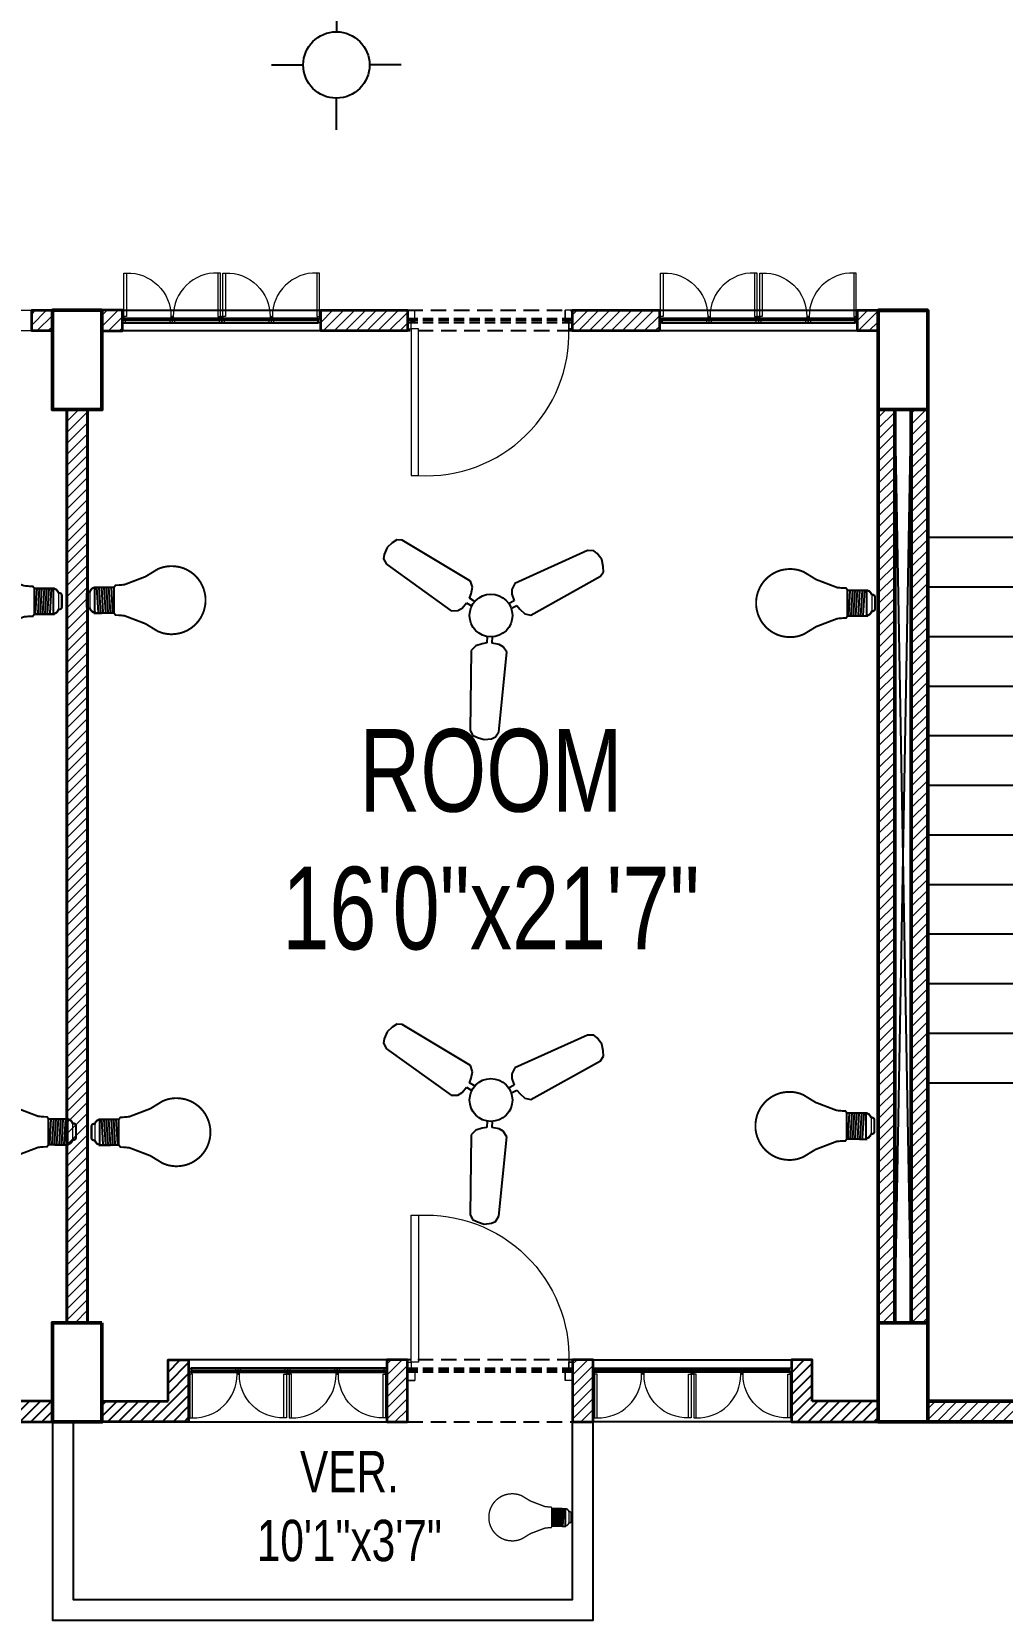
# Model space of a CAD drawing. Header units: inches. Extents: x -20263 to 10253, y -4567 to 3195.
# Drawn here: x 2363.8 to 2598.8, y 13.2 to 397.7 of the extents above; entities that cross this region are included whole.
import ezdxf

# ---------------------------------------------------------------- set-up
doc = ezdxf.new("R2010")
doc.units = ezdxf.units.IN
doc.header["$MEASUREMENT"] = 0
doc.linetypes.add('DASHED2', pattern=[0.375, 0.25, -0.125])
for name, color, linetype, lineweight in [('A-TEXT', 7, 'Continuous', 5), ('ar-DOOR-WOOD', 44, 'Continuous', 0), ('Main Wall', 250, 'Continuous', 13)]:
    doc.layers.add(name, color=color, linetype=linetype, lineweight=lineweight)
doc.layers.add('BOX', color=7, linetype='Continuous')
doc.layers.add('hatch brick', color=32, linetype='Continuous', lineweight=0, transparency=0.4)
doc.styles.add('SIMPLE', font='romantic.ttf')
pattern_1 = [(45, (-53754.3553, -18626.6694), (-1.325825215, 1.325825215), [])]
pattern_2 = [(45, (-53823.3553, -18628.6694), (-1.325825215, 1.325825215), [])]
pattern_3 = [(45, (-53837.8553, -18628.6694), (-1.325825215, 1.325825215), [])]
pattern_4 = [(45, (-53822.144, -18628.6694), (-1.325825215, 1.325825215), [])]
pattern_5 = [(45, (-53828.3553, -18880.6694), (-1.325825215, 1.325825215), [])]
pattern_6 = [(45, (-53709.3553, -18626.6694), (-1.325825215, 1.325825215), [])]

# ---------------------------------------------------------------- blocks, each defined once
blk = doc.blocks.new('stair final')
for points in [[(82, 124), (82, -90), (-70, -90), (-70, 124)], [(-37.5, 124), (-37.5, -49), (49.5, -49), (49.5, 122.75)], [(17, 100), (49.5, 124), (82, 100)], [(24.2, 100), (49.5, 124)], [(49.5, 124), (75, 100)], [(82, -8), (82, -90)]]:
    blk.add_lwpolyline(points)
blk.add_lwpolyline([(-5, 126), (17, 126), (17, -10), (-5, -10)], close=True)
blk.add_circle((-37.5, 124), 2.49)
at = {"layer": 'BOX', "ltscale": 2000}
for p, q in [((-5, 124), (-70, 124)), ((-5, 112), (-70, 112)), ((-5, 100), (-70, 100)), ((-5, 88), (-70, 88)), ((-5, 76), (-70, 76)), ((-5, 64), (-70, 64)), ((-5, 52), (-70, 52)), ((-5, 40), (-70, 40)), ((-5, 28), (-70, 28)), ((-5, 16), (-70, 16)), ((-5, 4), (-70, 4)), ((-5, -8), (-70, -8)), ((0, -8), (-3, -8)), ((15, -8), (12, -8))]:
    blk.add_line(p, q, dxfattribs=at)
at = {"layer": 'BOX', "linetype": 'DASHED2', "ltscale": 20}
for p, q in [((82, 124), (17, 124)), ((82, 112), (17, 112)), ((82, 100), (17, 100)), ((82, 88), (17, 88)), ((82, 76), (17, 76)), ((82, 64), (17, 64)), ((82, 52), (17, 52)), ((82, 40), (17, 40)), ((82, 28), (17, 28)), ((82, 16), (17, 16)), ((82, 4), (17, 4)), ((82, -8), (17, -8))]:
    blk.add_line(p, q, dxfattribs=at)
at = {"layer": 'BOX', "ltscale": 2000}
for points in [[(17, 124), (17, -10), (-5, -10), (-5, 124)], [(-3, 124), (15, 124)]]:
    blk.add_lwpolyline(points, dxfattribs=at)
blk.add_lwpolyline([(15, 124), (15, -8), (-3, -8), (-3, 124)], close=True, dxfattribs=at)
blk = doc.blocks.new('toilet stair block final')
at = {"layer": 'hatch brick'}
h = blk.add_hatch(dxfattribs=at)
h.set_pattern_fill('ANSI31', color=256, scale=15)
h.paths.add_polyline_path([(-233, 175.18), (-233, -45.82), (-229, -45.82), (-229, 175.18)])
h = blk.add_hatch(dxfattribs=at)
h.set_pattern_fill('ANSI31', color=256, scale=15)
h.set_pattern_definition([(45, (7, 0), (-1.325825, 1.325825), [])])
h.paths.add_polyline_path([(-225, 175.18), (-225, -45.82), (-221, -45.82), (-221, 175.18)])
h = blk.add_hatch(dxfattribs=at)
h.set_pattern_fill('ANSI31', color=256, scale=15)
h.paths.add_polyline_path([(-193, -64.82), (-193, -54.82), (-198, -54.82), (-198, -64.82), (-221, -64.82), (-221, -69.82), (-193, -69.82)])
for points in [[(-229, 175.18), (-225, -45.82)], [(-229, -45.82), (-225, 175.18)]]:
    blk.add_lwpolyline(points)
at = {"color": 0, "lineweight": 50}
blk.add_lwpolyline([(-193, -64.82), (-193, -54.82), (-198, -54.82), (-198, -64.82), (-221, -64.82), (-221, -69.82), (-193, -69.82)], close=True, dxfattribs=at)
at = {"layer": 'Main Wall', "color": 1, "lineweight": 50}
for points in [[(-233, 175.18), (-221, 175.18), (-221, 199.18), (-233, 199.18), (-233, 175.18)], [(-233, -69.82), (-221, -69.82), (-221, -45.82), (-233, -45.82), (-233, -69.82)]]:
    blk.add_lwpolyline(points, dxfattribs=at)
at = {"layer": 'Main Wall', "color": 0, "lineweight": 50}
for points in [[(-233, 175.18), (-233, -45.82), (-229, -45.82), (-229, 175.18)], [(-225, 175.18), (-225, -45.82), (-221, -45.82), (-221, 175.18)]]:
    blk.add_lwpolyline(points, close=True, dxfattribs=at)
blk.add_blockref('stair final', (-151, 20.18))
blk = doc.blocks.new('DOOR_45')
at = {"layer": 'ar-DOOR-WOOD'}
for p, q in [((-11008.75, 15426.44), (-11008.75, 15424.44)), ((-10968.75, 15426.44), (-11008.75, 15426.44)), ((-10968.75, 15427.44), (-10963.75, 15427.44)), ((-10968.75, 15427.44), (-10968.75, 15426.44)), ((-10968.75, 15424.44), (-10968.75, 15426.44)), ((-10968.75, 15426.44), (-10966.75, 15426.44)), ((-10966.75, 15426.44), (-10966.75, 15425.44)), ((-10963.75, 15427.44), (-10963.75, 15425.44)), ((-11008.75, 15424.44), (-10968.75, 15424.44)), ((-10966.75, 15425.44), (-10963.75, 15425.44)), ((-10968.75, 15382.44), (-10968.75, 15383.44)), ((-10968.75, 15383.44), (-10966.75, 15383.44)), ((-10966.75, 15384.44), (-10963.75, 15384.44)), ((-10966.75, 15383.44), (-10966.75, 15384.44)), ((-10963.75, 15382.44), (-10963.75, 15384.44)), ((-10968.75, 15382.44), (-10963.75, 15382.44))]:
    blk.add_line(p, q, dxfattribs=at)
for points in [[(-10968.75, 15426.44), (-11008.75, 15426.44), (-11008.75, 15424.44), (-10968.75, 15424.44)], [(-10963.75, 15427.44), (-10968.75, 15427.44), (-10968.75, 15426.44), (-10966.75, 15426.44), (-10966.75, 15425.44), (-10963.75, 15425.44)], [(-10968.75, 15383.44), (-10968.75, 15382.44), (-10963.75, 15382.44), (-10963.75, 15384.44), (-10966.75, 15384.44), (-10966.75, 15383.44)]]:
    blk.add_lwpolyline(points, close=True, dxfattribs=at)
blk.add_arc((-10969.89, 15422.35), 38.92, 176.9083, 271.677, dxfattribs=at)
blk = doc.blocks.new('DOOR_40')
at = {"layer": 'ar-DOOR-WOOD'}
for p, q in [((-11029.1, 15421.4), (-11064.1, 15421.4)), ((-11064.1, 15421.4), (-11064.1, 15419.4)), ((-11064.1, 15419.4), (-11029.1, 15419.4)), ((-11029.1, 15422.4), (-11024.1, 15422.4)), ((-11029.1, 15422.4), (-11029.1, 15421.4)), ((-11029.1, 15419.4), (-11029.1, 15421.4)), ((-11029.1, 15421.4), (-11027.1, 15421.4)), ((-11027.1, 15421.4), (-11027.1, 15420.4)), ((-11027.1, 15420.4), (-11024.1, 15420.4)), ((-11024.1, 15422.4), (-11024.1, 15420.4)), ((-11029.1, 15383.4), (-11027.1, 15383.4)), ((-11029.1, 15382.4), (-11029.1, 15383.4)), ((-11029.1, 15382.4), (-11024.1, 15382.4)), ((-11027.1, 15383.4), (-11027.1, 15384.4)), ((-11027.1, 15384.4), (-11024.1, 15384.4)), ((-11024.1, 15382.4), (-11024.1, 15384.4))]:
    blk.add_line(p, q, dxfattribs=at)
blk.add_arc((-11029.4, 15418.2), 34.8, 178.03, 270.3561, dxfattribs=at)
blk = doc.blocks.new('LED')
for p, q in [((-11.6, -7.7), (11.7, -7.7)), ((-11.6, -11), (11.7, -9.6)), ((-11.6, -13.3), (11.7, -11.8)), ((-11.5, -15.5), (11.8, -14.1)), ((-12.1, -25.6), (11.9, -25.6)), ((-11.3, -17.8), (11.9, -16.3)), ((-11.2, -20), (12.1, -18.6)), ((-11.2, -22.2), (12.1, -20.8)), ((-11.2, -24.5), (12.1, -23.1))]:
    blk.add_line(p, q)
at = {"lineweight": 9}
blk.add_line((7.8, -3.1), (-7.8, -3.1), dxfattribs=at)
for points, const_width in [([(5.3, 0), (5.4, 0), (5.7, 0), (6.1, -0.1), (6.6, -0.3), (7, -0.6), (7.2, -0.9), (7.4, -1.2), (7.5, -1.5), (7.7, -2), (7.7, -2.5), (7.8, -3.1), (7.7, -2.5), (7.7, -2), (7.5, -1.5), (7.4, -1.2), (7.2, -0.9), (7, -0.6), (6.6, -0.3), (6.1, -0.1), (5.7, 0), (5.4, 0), (5.3, 0), (-5.3, 0), (-5.4, 0), (-5.5, 0), (-5.8, 0), (-6.1, -0.1), (-6.4, -0.2), (-6.7, -0.5), (-7, -0.7), (-7.3, -1.1), (-7.6, -1.7), (-7.7, -2.3), (-7.8, -3.1), (-7.8, -3.1), (-7.9, -3.2), (-8.1, -3.2), (-8.3, -3.3), (-8.9, -3.6), (-9.6, -4.1), (-10.3, -4.7), (-11, -5.4), (-11.2, -5.9), (-11.4, -6.4), (-11.6, -7), (-11.6, -7.7), (-12.2, -7.7), (-12.1, -26)], 2), ([(-5.3, 0), (-5.4, 0), (-5.5, 0), (-5.8, 0), (-6.1, -0.1), (-6.4, -0.2), (-6.7, -0.5), (-7, -0.7), (-7.3, -1.1), (-7.6, -1.7), (-7.7, -2.3), (-7.8, -3.1)], 1), ([(11.9, -26.1), (11.9, -7.7), (11.7, -7.7), (11.6, -7), (11.4, -6.4), (11.2, -5.9), (11, -5.4), (10.3, -4.7), (9.6, -4.1), (8.9, -3.6), (8.3, -3.3), (7.9, -3.2), (7.8, -3.1), (7.8, -3.1)], 2), ([(-0.1, -111.1), (-0.2, -111.1), (-1, -111.1), (-1.8, -111.1), (-2.6, -111.1), (-3.4, -111), (-4.2, -110.9), (-5, -110.8), (-5.8, -110.6), (-6.6, -110.5), (-7.4, -110.3), (-8.1, -110.1), (-8.9, -109.9), (-9.6, -109.7), (-10.4, -109.5), (-11.1, -109.2), (-11.8, -108.9), (-12.5, -108.7), (-13.2, -108.3), (-13.9, -108), (-14.6, -107.7), (-15.3, -107.3), (-16, -106.9), (-16.6, -106.6), (-17.3, -106.2), (-17.9, -105.7), (-18.5, -105.3), (-19.2, -104.8), (-19.8, -104.4), (-20.4, -103.9), (-20.9, -103.4), (-21.5, -102.9), (-22.1, -102.4), (-22.6, -101.9), (-23.1, -101.3), (-23.7, -100.8), (-24.2, -100.2), (-24.6, -99.6), (-25.1, -99), (-25.6, -98.4), (-26, -97.8), (-26.5, -97.2), (-26.9, -96.5), (-27.3, -95.9), (-27.7, -95.2), (-28.1, -94.6), (-28.4, -93.9), (-28.8, -93.2), (-29.1, -92.5), (-29.4, -91.8), (-29.7, -91.1), (-30, -90.4), (-30.2, -89.6), (-30.5, -88.9), (-30.7, -88.1), (-30.9, -87.4), (-31.1, -86.6), (-31.2, -85.9), (-31.4, -85.1), (-31.5, -84.3), (-31.6, -83.5), (-31.7, -82.7), (-31.8, -81.9), (-31.8, -81.1), (-31.9, -80.3), (-31.9, -79.5), (-31.9, -78.2), (-31.8, -77), (-31.7, -75.8), (-31.5, -74.6), (-31.3, -73.4), (-31.1, -72.2), (-30.8, -71.1), (-30.4, -69.9), (-30, -68.8), (-29.6, -67.7), (-29.2, -66.6), (-22.1, -55), (-14.6, -35.3), (-14.1, -29.7), (-14.1, -27.1), (-12.1, -25.6)], 1.8), ([(-0.1, -111.1), (0, -111.1), (0.8, -111.1), (1.6, -111.1), (2.5, -111.1), (3.3, -111), (4, -110.9), (4.8, -110.8), (5.6, -110.6), (6.4, -110.5), (7.2, -110.3), (7.9, -110.1), (8.7, -109.9), (9.4, -109.7), (10.2, -109.5), (10.9, -109.2), (11.6, -108.9), (12.3, -108.7), (13, -108.3), (13.7, -108), (14.4, -107.7), (15.1, -107.3), (15.8, -106.9), (16.4, -106.6), (17.1, -106.2), (17.7, -105.7), (18.3, -105.3), (19, -104.8), (19.6, -104.4), (20.2, -103.9), (20.7, -103.4), (21.3, -102.9), (21.9, -102.4), (22.4, -101.9), (22.9, -101.3), (23.5, -100.8), (24, -100.2), (24.5, -99.6), (24.9, -99), (25.4, -98.4), (25.8, -97.8), (26.3, -97.2), (26.7, -96.5), (27.1, -95.9), (27.5, -95.2), (27.9, -94.6), (28.2, -93.9), (28.6, -93.2), (28.9, -92.5), (29.2, -91.8), (29.5, -91.1), (29.8, -90.4), (30, -89.6), (30.3, -88.9), (30.5, -88.1), (30.7, -87.4), (30.9, -86.6), (31, -85.9), (31.2, -85.1), (31.3, -84.3), (31.4, -83.5), (31.5, -82.7), (31.6, -81.9), (31.6, -81.1), (31.7, -80.3), (31.7, -79.5), (31.7, -78.2), (31.6, -77), (31.5, -75.8), (31.3, -74.6), (31.1, -73.4), (30.9, -72.2), (30.6, -71.1), (30.2, -69.9), (29.9, -68.8), (29.4, -67.7), (29, -66.6), (21.9, -55), (14.4, -35.3), (13.9, -29.7), (13.9, -27.1), (11.9, -25.6)], 1.8)]:
    blk.add_lwpolyline(points, dxfattribs=dict(const_width=const_width))
at = {"color": 7, "lineweight": 20}
blk.add_open_spline([(-9.8, -25.6), (-9.8, -25.6), (9.4, -25.6), (9.4, -25.6)], degree=3, dxfattribs=at)
blk = doc.blocks.new('6')
at = {"color": 7}
for p, q in [((3268.2, -2243.2), (3260.1, -2275.1)), ((3285.1, -2227.8), (3268.2, -2243.2)), ((3322, -2211.4), (3285.1, -2227.8)), ((3358.8, -2210.9), (3322, -2211.4)), ((3387.4, -2214.9), (3358.8, -2210.9)), ((3407.5, -2235.6), (3387.4, -2214.9)), ((3532.6, -2638.3), (3407.5, -2235.6)), ((3260.1, -2275.1), (3351.4, -2686.9)), ((3489.2, -2689.8), (3518.4, -2668.9)), ((3518.4, -2668.9), (3532.6, -2638.3)), ((3351.4, -2686.9), (3378.5, -2709.3)), ((3378.5, -2709.3), (3403, -2714.4)), ((3403, -2714.4), (3440.1, -2709.5)), ((3440.1, -2709.5), (3449.6, -2742.4)), ((3467.6, -2701.4), (3489.2, -2689.8)), ((3476.7, -2735.2), (3467.6, -2701.4)), ((3649, -2834.9), (3634.6, -2869.5)), ((3665.6, -2816.2), (3649, -2834.9)), ((3698.5, -2804), (3665.6, -2816.2)), ((4100.8, -2930.8), (3698.5, -2804)), ((3290.9, -2913.4), (3004.7, -3223.2)), ((3324.5, -2910.5), (3290.9, -2913.4)), ((3357.2, -2925.3), (3324.5, -2910.5)), ((3378, -2938.2), (3357.2, -2925.3)), ((3402.8, -2913.4), (3378, -2938.2)), ((3398.8, -2958), (3422.6, -2933.2)), ((3594.1, -2888.3), (3627.9, -2897.4)), ((3634.6, -2869.5), (3601.3, -2861.3)), ((3627.9, -2897.4), (3627.1, -2921.8)), ((3627.1, -2921.8), (3630.6, -2957.5)), ((4124.4, -2953.8), (4100.8, -2930.8)), ((3421.6, -2987.7), (3398.8, -2958)), ((3429.5, -3011.4), (3421.6, -2987.7)), ((3423.5, -3046), (3429.5, -3011.4)), ((3630.6, -2957.5), (3650, -2985.2)), ((3650, -2985.2), (4061.4, -3078.2)), ((4107, -3048.4), (4125, -3016.3)), ((4129.3, -2976.1), (4124.4, -2953.8)), ((4125, -3016.3), (4129.3, -2976.1)), ((3112.6, -3331), (3423.5, -3046)), ((4061.4, -3078.2), (4089.3, -3071.2)), ((4089.3, -3071.2), (4107, -3048.4)), ((3004.7, -3223.2), (2996.8, -3250.9)), ((2996.8, -3250.9), (3007.7, -3277.6)), ((3007.7, -3277.6), (3026.5, -3309.3)), ((3026.5, -3309.3), (3059.1, -3333)), ((3059.1, -3333), (3080.9, -3339.9)), ((3080.9, -3339.9), (3112.6, -3331))]:
    blk.add_line(p, q, dxfattribs=at)
blk.add_circle((3491.2, -2845.6), 113.2, dxfattribs=at)

msp = doc.modelspace()

# ---------------------------------------------------------------- hatches: boundary and pattern name
h = msp.add_hatch()
h.set_pattern_fill('ANSI31', color=256, scale=15)
h.set_pattern_definition(pattern_2)
h.paths.add_polyline_path([(2352.797, 66.249), (2352.797, 76.249), (2347.797, 76.249), (2347.797, 61.249), (2368.797, 61.249), (2368.797, 66.249), (2368.797, 66.249)])
h = msp.add_hatch()
h.set_pattern_fill('ANSI31', color=256, scale=15)
h.set_pattern_definition(pattern_2)
h.paths.add_polyline_path([(2352.797, 66.249), (2352.797, 76.249), (2347.797, 76.249), (2347.797, 61.249), (2368.797, 61.249), (2368.797, 66.249), (2368.797, 66.249)])
h = msp.add_hatch()
h.set_pattern_fill('ANSI31', color=256, scale=15)
h.set_pattern_definition(pattern_2)
h.paths.add_polyline_path([(2396.797, 66.249), (2396.797, 76.249), (2401.797, 76.249), (2401.797, 61.249), (2380.797, 61.249), (2380.797, 66.249), (2380.797, 66.249)])
h = msp.add_hatch()
h.set_pattern_fill('ANSI31', color=256, scale=15)
h.set_pattern_definition(pattern_2)
h.paths.add_polyline_path([(2396.797, 66.249), (2396.797, 76.249), (2401.797, 76.249), (2401.797, 61.249), (2380.797, 61.249), (2380.797, 66.249), (2380.797, 66.249)])
h = msp.add_hatch()
h.set_pattern_fill('ANSI31', color=256, scale=15)
h.set_pattern_definition(pattern_2)
h.paths.add_polyline_path([(2552.797, 66.249), (2552.797, 76.249), (2547.797, 76.249), (2547.797, 61.249), (2568.797, 61.249), (2568.797, 66.249), (2568.797, 66.249)])
h = msp.add_hatch()
h.set_pattern_fill('ANSI31', color=256, scale=15)
h.set_pattern_definition(pattern_2)
h.paths.add_polyline_path([(2552.797, 66.249), (2552.797, 76.249), (2547.797, 76.249), (2547.797, 61.249), (2568.797, 61.249), (2568.797, 66.249), (2568.797, 66.249)])
at = {"layer": 'hatch brick'}
h = msp.add_hatch(dxfattribs=at)
h.set_pattern_fill('ANSI31', color=256, scale=15)
h.set_pattern_definition(pattern_2)
h.paths.add_polyline_path([(2368.797, 325.249), (2363.797, 325.249), (2363.797, 330.249), (2368.797, 330.249)])
h = msp.add_hatch(dxfattribs=at)
h.set_pattern_fill('ANSI31', color=256, scale=15)
h.set_pattern_definition(pattern_2)
h.paths.add_polyline_path([(2368.797, 325.249), (2363.797, 325.249), (2363.797, 330.249), (2368.797, 330.249)])
h = msp.add_hatch(dxfattribs=at)
h.set_pattern_fill('ANSI31', color=256, scale=15)
h.set_pattern_definition(pattern_3)
h.paths.add_polyline_path([(2380.797, 325.249), (2385.797, 325.249), (2385.797, 330.249), (2380.797, 330.249)])
h = msp.add_hatch(dxfattribs=at)
h.set_pattern_fill('ANSI31', color=256, scale=15)
h.set_pattern_definition(pattern_3)
h.paths.add_polyline_path([(2380.797, 325.249), (2385.797, 325.249), (2385.797, 330.249), (2380.797, 330.249)])
h = msp.add_hatch(dxfattribs=at)
h.set_pattern_fill('ANSI31', color=256, scale=15)
h.set_pattern_definition(pattern_5)
h.paths.add_polyline_path([(2454.797, 325.249), (2433.797, 325.249), (2433.797, 330.249), (2454.797, 330.249)])
h = msp.add_hatch(dxfattribs=at)
h.set_pattern_fill('ANSI31', color=256, scale=15)
h.set_pattern_definition(pattern_5)
h.paths.add_polyline_path([(2454.797, 325.249), (2433.797, 325.249), (2433.797, 330.249), (2454.797, 330.249)])
h = msp.add_hatch(dxfattribs=at)
h.set_pattern_fill('ANSI31', color=256, scale=15)
h.set_pattern_definition(pattern_4)
h.paths.add_polyline_path([(2515.797, 325.249), (2494.797, 325.249), (2494.797, 330.249), (2515.797, 330.249)])
h = msp.add_hatch(dxfattribs=at)
h.set_pattern_fill('ANSI31', color=256, scale=15)
h.set_pattern_definition(pattern_4)
h.paths.add_polyline_path([(2515.797, 325.249), (2494.797, 325.249), (2494.797, 330.249), (2515.797, 330.249)])
h = msp.add_hatch(dxfattribs=at)
h.set_pattern_fill('ANSI31', color=256, scale=15)
h.set_pattern_definition(pattern_2)
h.paths.add_polyline_path([(2568.797, 325.249), (2563.797, 325.249), (2563.797, 330.249), (2568.797, 330.249)])
h = msp.add_hatch(dxfattribs=at)
h.set_pattern_fill('ANSI31', color=256, scale=15)
h.set_pattern_definition(pattern_2)
h.paths.add_polyline_path([(2568.797, 325.249), (2563.797, 325.249), (2563.797, 330.249), (2568.797, 330.249)])
h = msp.add_hatch(dxfattribs=at)
h.set_pattern_fill('ANSI31', color=256, scale=15)
h.set_pattern_definition(pattern_2)
h.paths.add_polyline_path([(2377.297, 306.249), (2372.297, 306.249), (2372.297, 85.249), (2377.297, 85.249)])
h = msp.add_hatch(dxfattribs=at)
h.set_pattern_fill('ANSI31', color=256, scale=15)
h.set_pattern_definition(pattern_2)
h.paths.add_polyline_path([(2372.297, 306.249), (2377.297, 306.249), (2377.297, 85.249), (2372.297, 85.249)])
h = msp.add_hatch(dxfattribs=at)
h.set_pattern_fill('ANSI31', color=256, scale=15)
h.set_pattern_definition(pattern_2)
h.paths.add_polyline_path([(2377.297, 306.249), (2372.297, 306.249), (2372.297, 85.249), (2377.297, 85.249)])
h = msp.add_hatch(dxfattribs=at)
h.set_pattern_fill('ANSI31', color=256, scale=15)
h.set_pattern_definition(pattern_2)
h.paths.add_polyline_path([(2372.297, 306.249), (2377.297, 306.249), (2377.297, 85.249), (2372.297, 85.249)])
h = msp.add_hatch(dxfattribs=at)
h.set_pattern_fill('ANSI31', color=256, scale=15)
h.set_pattern_definition(pattern_1)
h.paths.add_polyline_path([(2454.797, 61.249), (2454.797, 76.249), (2454.797, 76.249), (2449.797, 76.249), (2449.797, 61.249)])
h = msp.add_hatch(dxfattribs=at)
h.set_pattern_fill('ANSI31', color=256, scale=15)
h.set_pattern_definition(pattern_1)
h.paths.add_polyline_path([(2454.797, 61.249), (2454.797, 76.249), (2454.797, 76.249), (2449.797, 76.249), (2449.797, 61.249)])
h = msp.add_hatch(dxfattribs=at)
h.set_pattern_fill('ANSI31', color=256, scale=15)
h.set_pattern_definition(pattern_6)
h.paths.add_polyline_path([(2499.797, 61.249), (2499.797, 76.249), (2499.797, 76.249), (2494.797, 76.249), (2494.797, 61.249)])
h = msp.add_hatch(dxfattribs=at)
h.set_pattern_fill('ANSI31', color=256, scale=15)
h.set_pattern_definition(pattern_6)
h.paths.add_polyline_path([(2499.797, 61.249), (2499.797, 76.249), (2499.797, 76.249), (2494.797, 76.249), (2494.797, 61.249)])

# ---------------------------------------------------------------- linework, layer by layer
at = {"color": 30, "true_color": 0xf8991e}
for p, q in [((2437.577, 405.349), (2437.577, 397.661)), ((2437.577, 405.349), (2437.577, 397.661)), ((2421.856, 389.628), (2429.543, 389.628)), ((2421.856, 389.628), (2429.543, 389.628)), ((2453.298, 389.628), (2445.611, 389.628)), ((2453.298, 389.628), (2445.611, 389.628)), ((2437.577, 373.906), (2437.577, 381.594)), ((2437.577, 373.906), (2437.577, 381.594))]:
    msp.add_line(p, q, dxfattribs=at)
at = {"color": 1, "lineweight": 50}
for points in [[(2380.797, 330.249), (2368.797, 330.249), (2368.797, 306.249), (2380.797, 306.249), (2380.797, 330.249)], [(2380.797, 330.249), (2368.797, 330.249), (2368.797, 306.249), (2380.797, 306.249), (2380.797, 330.249)], [(2580.797, 330.249), (2568.797, 330.249), (2568.797, 306.249), (2580.797, 306.249), (2580.797, 330.249)], [(2580.797, 330.249), (2568.797, 330.249), (2568.797, 306.249), (2580.797, 306.249), (2580.797, 330.249)], [(2380.797, 85.249), (2368.797, 85.249), (2368.797, 61.249), (2380.797, 61.249), (2380.797, 85.249)], [(2380.797, 85.249), (2368.797, 85.249), (2368.797, 61.249), (2380.797, 61.249), (2380.797, 85.249)], [(2580.797, 85.249), (2568.797, 85.249), (2568.797, 61.249), (2580.797, 61.249), (2580.797, 85.249)], [(2580.797, 85.249), (2568.797, 85.249), (2568.797, 61.249), (2580.797, 61.249), (2580.797, 85.249)]]:
    msp.add_lwpolyline(points, dxfattribs=at)
at = {"lineweight": 35}
for points in [[(2380.797, 325.249), (2385.797, 325.249), (2385.797, 330.249), (2380.797, 330.249)], [(2380.797, 325.249), (2385.797, 325.249), (2385.797, 330.249), (2380.797, 330.249)], [(2515.797, 325.249), (2494.797, 325.249), (2494.797, 330.249), (2515.797, 330.249)], [(2515.797, 325.249), (2494.797, 325.249), (2494.797, 330.249), (2515.797, 330.249)], [(2568.797, 325.249), (2563.797, 325.249), (2563.797, 330.249), (2568.797, 330.249)], [(2568.797, 325.249), (2563.797, 325.249), (2563.797, 330.249), (2568.797, 330.249)], [(2377.297, 306.249), (2372.297, 306.249), (2372.297, 85.249), (2377.297, 85.249)], [(2377.297, 306.249), (2372.297, 306.249), (2372.297, 85.249), (2377.297, 85.249)], [(2454.797, 61.249), (2454.797, 76.249), (2454.797, 76.249), (2454.797, 76.249), (2449.797, 76.249), (2449.797, 61.249)], [(2454.797, 61.249), (2454.797, 76.249), (2454.797, 76.249), (2454.797, 76.249), (2449.797, 76.249), (2449.797, 61.249)], [(2499.797, 61.249), (2499.797, 76.249), (2499.797, 76.249), (2499.797, 76.249), (2494.797, 76.249), (2494.797, 61.249)], [(2499.797, 61.249), (2499.797, 76.249), (2499.797, 76.249), (2499.797, 76.249), (2494.797, 76.249), (2494.797, 61.249)]]:
    msp.add_lwpolyline(points, close=True, dxfattribs=at)
for points in [[(2385.797, 330.249), (2433.797, 330.249), (2433.797, 325.249), (2385.797, 325.249)], [(2385.797, 330.249), (2433.797, 330.249), (2433.797, 325.249), (2385.797, 325.249)], [(2515.797, 330.249), (2563.797, 330.249), (2563.797, 325.249), (2515.797, 325.249)], [(2515.797, 330.249), (2563.797, 330.249), (2563.797, 325.249), (2515.797, 325.249)], [(2401.797, 61.249), (2449.797, 61.249), (2449.797, 76.249), (2401.797, 76.249)], [(2401.797, 61.249), (2449.797, 61.249), (2449.797, 76.249), (2401.797, 76.249)], [(2547.797, 61.249), (2499.797, 61.249), (2499.797, 76.249), (2547.797, 76.249)], [(2547.797, 61.249), (2499.797, 61.249), (2499.797, 76.249), (2547.797, 76.249)]]:
    msp.add_lwpolyline(points, close=True)
at = {"color": 150}
for points in [[(2385.797, 327.249), (2433.197, 327.249), (2433.197, 328.249), (2385.797, 328.249)], [(2385.797, 327.249), (2433.197, 327.249), (2433.197, 328.249), (2385.797, 328.249)], [(2385.797, 327.249), (2433.197, 327.249), (2433.197, 327.749), (2385.797, 327.749)], [(2385.797, 327.249), (2433.197, 327.249), (2433.197, 327.749), (2385.797, 327.749)], [(2516.397, 327.249), (2563.197, 327.249), (2563.197, 328.249), (2516.397, 328.249)], [(2516.397, 327.249), (2563.197, 327.249), (2563.197, 328.249), (2516.397, 328.249)], [(2516.397, 327.249), (2563.197, 327.249), (2563.197, 327.749), (2516.397, 327.749)], [(2516.397, 327.249), (2563.197, 327.249), (2563.197, 327.749), (2516.397, 327.749)], [(2449.797, 74.249), (2402.397, 74.249), (2402.397, 73.249), (2449.797, 73.249)], [(2449.797, 74.249), (2402.397, 74.249), (2402.397, 73.749), (2449.797, 73.749)], [(2449.797, 74.249), (2402.397, 74.249), (2402.397, 73.249), (2449.797, 73.249)], [(2449.797, 74.249), (2402.397, 74.249), (2402.397, 73.749), (2449.797, 73.749)], [(2499.797, 74.249), (2547.197, 74.249), (2547.197, 73.249), (2499.797, 73.249)], [(2499.797, 74.249), (2547.197, 74.249), (2547.197, 73.749), (2499.797, 73.749)], [(2499.797, 74.249), (2547.197, 74.249), (2547.197, 73.249), (2499.797, 73.249)], [(2499.797, 74.249), (2547.197, 74.249), (2547.197, 73.749), (2499.797, 73.749)]]:
    msp.add_lwpolyline(points, close=True, dxfattribs=at)
at = {"lineweight": 35}
for points in [[(2454.797, 325.249), (2454.797, 325.249), (2433.797, 325.249), (2433.797, 330.249), (2454.797, 330.249), (2454.797, 325.249)], [(2454.797, 325.249), (2454.797, 325.249), (2433.797, 325.249), (2433.797, 330.249), (2454.797, 330.249), (2454.797, 325.249)], [(2396.797, 66.249), (2396.797, 76.249), (2401.797, 76.249), (2401.797, 61.249), (2380.797, 61.249), (2380.797, 66.249), (2380.797, 66.249), (2380.797, 66.249), (2396.797, 66.249)], [(2396.797, 66.249), (2396.797, 76.249), (2401.797, 76.249), (2401.797, 61.249), (2380.797, 61.249), (2380.797, 66.249), (2380.797, 66.249), (2380.797, 66.249), (2396.797, 66.249)], [(2552.797, 66.249), (2552.797, 76.249), (2547.797, 76.249), (2547.797, 61.249), (2568.797, 61.249), (2568.797, 66.249), (2568.797, 66.249), (2568.797, 66.249), (2552.797, 66.249)], [(2552.797, 66.249), (2552.797, 76.249), (2547.797, 76.249), (2547.797, 61.249), (2568.797, 61.249), (2568.797, 66.249), (2568.797, 66.249), (2568.797, 66.249), (2552.797, 66.249)]]:
    msp.add_lwpolyline(points, dxfattribs=at)
at = {"linetype": 'DASHED2', "ltscale": 15}
for points in [[(2454.797, 330.249), (2494.797, 330.249), (2494.797, 325.249), (2454.797, 325.249)], [(2454.797, 330.249), (2494.797, 330.249), (2494.797, 325.249), (2454.797, 325.249)], [(2454.797, 330.249), (2494.797, 330.249), (2494.797, 325.249), (2454.797, 325.249)], [(2454.797, 330.249), (2494.797, 330.249), (2494.797, 325.249), (2454.797, 325.249)], [(2454.797, 61.249), (2494.797, 61.249), (2494.797, 76.249), (2454.797, 76.249)], [(2454.797, 61.249), (2494.797, 61.249), (2494.797, 76.249), (2454.797, 76.249)]]:
    msp.add_lwpolyline(points, close=True, dxfattribs=at)
at = {"color": 150, "linetype": 'DASHED2', "ltscale": 10}
for points in [[(2454.797, 328.249), (2494.797, 328.249), (2494.797, 327.249), (2454.797, 327.249)], [(2454.797, 328.249), (2494.797, 328.249), (2494.797, 327.749), (2454.797, 327.749)], [(2454.797, 328.249), (2494.797, 328.249), (2494.797, 327.249), (2454.797, 327.249)], [(2454.797, 328.249), (2494.797, 328.249), (2494.797, 327.749), (2454.797, 327.749)], [(2454.797, 74.249), (2494.797, 74.249), (2494.797, 73.249), (2454.797, 73.249)], [(2454.797, 74.249), (2494.797, 74.249), (2494.797, 73.749), (2454.797, 73.749)], [(2454.797, 74.249), (2494.797, 74.249), (2494.797, 73.249), (2454.797, 73.249)], [(2454.797, 74.249), (2494.797, 74.249), (2494.797, 73.749), (2454.797, 73.749)]]:
    msp.add_lwpolyline(points, close=True, dxfattribs=at)
for points in [[(2368.797, 61.249), (2368.797, 13.249), (2499.797, 13.249), (2499.797, 61.249)], [(2368.797, 61.249), (2368.797, 13.249), (2499.797, 13.249), (2499.797, 61.249)], [(2373.797, 61.249), (2373.797, 18.249), (2494.797, 18.249), (2494.797, 61.249)], [(2373.797, 61.249), (2373.797, 18.249), (2494.797, 18.249), (2494.797, 61.249)]]:
    msp.add_lwpolyline(points)
at = {"color": 30, "true_color": 0xf8991e}
msp.add_circle((2437.577, 389.628), 8.034, dxfattribs=at)
msp.add_circle((2437.577, 389.628), 8.034, dxfattribs=at)
at = {"layer": 'Main Wall'}
msp.add_lwpolyline([(2315.797, 330.249), (2363.797, 330.249), (2363.797, 325.249), (2315.797, 325.249)], close=True, dxfattribs=at)
msp.add_lwpolyline([(2315.797, 330.249), (2363.797, 330.249), (2363.797, 325.249), (2315.797, 325.249)], close=True, dxfattribs=at)
at = {"layer": 'Main Wall', "lineweight": 35}
for points in [[(2368.797, 325.249), (2363.797, 325.249), (2363.797, 330.249), (2368.797, 330.249)], [(2368.797, 325.249), (2363.797, 325.249), (2363.797, 330.249), (2368.797, 330.249)], [(2372.297, 306.249), (2377.297, 306.249), (2377.297, 85.249), (2372.297, 85.249)], [(2372.297, 306.249), (2377.297, 306.249), (2377.297, 85.249), (2372.297, 85.249)]]:
    msp.add_lwpolyline(points, close=True, dxfattribs=at)
at = {"layer": 'Main Wall', "color": 1, "lineweight": 50}
for points in [[(2380.797, 330.249), (2368.797, 330.249), (2368.797, 306.249), (2380.797, 306.249), (2380.797, 330.249)], [(2380.797, 330.249), (2368.797, 330.249), (2368.797, 306.249), (2380.797, 306.249), (2380.797, 330.249)], [(2380.797, 85.249), (2368.797, 85.249), (2368.797, 61.249), (2380.797, 61.249), (2380.797, 85.249)], [(2380.797, 85.249), (2368.797, 85.249), (2368.797, 61.249), (2380.797, 61.249), (2380.797, 85.249)]]:
    msp.add_lwpolyline(points, dxfattribs=at)
at = {"layer": 'Main Wall', "lineweight": 35}
msp.add_lwpolyline([(2352.797, 66.249), (2352.797, 76.249), (2347.797, 76.249), (2347.797, 61.249), (2368.797, 61.249), (2368.797, 66.249), (2368.797, 66.249), (2368.797, 66.249), (2352.797, 66.249)], dxfattribs=at)
msp.add_lwpolyline([(2352.797, 66.249), (2352.797, 76.249), (2347.797, 76.249), (2347.797, 61.249), (2368.797, 61.249), (2368.797, 66.249), (2368.797, 66.249), (2368.797, 66.249), (2352.797, 66.249)], dxfattribs=at)

# ---------------------------------------------------------------- block references
at = {"extrusion": (0, 0, -1), "xscale": -1, "zscale": -1}
msp.add_blockref('toilet stair block final', (-2801.797, 131.065), dxfattribs=at)
msp.add_blockref('toilet stair block final', (-2801.797, 131.065), dxfattribs=at)
at = {"color": 40, "true_color": 0xf8d731, "xscale": 0.04578869434389712, "yscale": 0.04578869434389712, "zscale": 0.04578869434389712, "rotation": 41.8550425353075}
for p in [(2269.012, 246.776), (2269.012, 246.776), (2269.012, 129.528), (2269.012, 129.528)]:
    msp.add_blockref('6', p, dxfattribs=at)
at = {"color": 1}
for p, xscale, yscale, zscale, rotation in [((2371.07, 259.863), -0.2590482185936613, 0.2590482185936613, 0.2590482185936613, 270), ((2371.07, 259.863), -0.2590482185936613, 0.2590482185936613, 0.2590482185936613, 270), ((2377.09, 260.13), 0.2590482185936613, 0.2590482185936613, 0.2590482185936613, 90), ((2377.09, 260.13), 0.2590482185936613, 0.2590482185936613, 0.2590482185936613, 90), ((2568.031, 259.427), -0.2590482185936613, 0.2590482185936613, 0.2590482185936613, 270), ((2568.031, 259.427), -0.2590482185936613, 0.2590482185936613, 0.2590482185936613, 270), ((2374.502, 131.474), -0.2590482185936613, 0.2590482185936613, 0.2590482185936613, 269.9999999998945), ((2374.502, 131.474), -0.2590482185936613, 0.2590482185936613, 0.2590482185936613, 269.9999999998945), ((2378.274, 131.379), 0.2590482185936613, 0.2590482185936613, 0.2590482185936613, 90), ((2378.274, 131.379), 0.2590482185936613, 0.2590482185936613, 0.2590482185936613, 90), ((2567.869, 132.9), -0.2590482185936613, 0.2590482185936613, 0.2590482185936613, 269.9999999998945), ((2567.869, 132.9), -0.2590482185936613, 0.2590482185936613, 0.2590482185936613, 269.9999999998945), ((2494.428, 38.17), -0.1793349189005943, 0.1793349189005943, 0.1793349189005943, 269.9999999998945), ((2494.428, 38.17), -0.1793349189005943, 0.1793349189005943, 0.1793349189005943, 269.9999999998945)]:
    msp.add_blockref('LED', p, dxfattribs=dict(at, xscale=xscale, yscale=yscale, zscale=zscale, rotation=rotation))
at = {"layer": 'Main Wall', "extrusion": (0, 0, -1)}
for name, p, xscale, yscale, zscale, rotation in [('DOOR_40', (-7012.53, -2979.991), 0.2999999999999546, 0.2999999999999546, -0.2999999999999545, 270), ('DOOR_40', (-7012.53, -2979.991), 0.2999999999999546, 0.2999999999999546, -0.2999999999999545, 270), ('DOOR_40', (-7036.53, -2979.991), 0.2999999999999546, 0.2999999999999546, -0.2999999999999545, 270), ('DOOR_40', (-7036.53, -2979.991), 0.2999999999999546, 0.2999999999999546, -0.2999999999999545, 270), ('DOOR_40', (-7142.53, -2979.991), 0.2999999999999546, 0.2999999999999546, -0.2999999999999545, 270), ('DOOR_40', (-7142.53, -2979.991), 0.2999999999999546, 0.2999999999999546, -0.2999999999999545, 270), ('DOOR_40', (-7166.53, -2979.991), 0.2999999999999546, 0.2999999999999546, -0.2999999999999545, 270), ('DOOR_40', (-7166.53, -2979.991), 0.2999999999999546, 0.2999999999999546, -0.2999999999999545, 270), ('DOOR_45', (-16168.081, -9674.306), 0.8888888888889142, 0.8888888888889142, -0.8888888888889142, 270), ('DOOR_45', (-16168.081, -9674.306), 0.8888888888889142, 0.8888888888889142, -0.8888888888889142, 270), ('DOOR_40', (2200.937, 3381.489), 0.2999999999999545, 0.2999999999999545, -0.2999999999999545, 90), ('DOOR_40', (2200.937, 3381.489), 0.2999999999999545, 0.2999999999999545, -0.2999999999999545, 90), ('DOOR_40', (2176.937, 3381.489), 0.2999999999999545, 0.2999999999999545, -0.2999999999999545, 90), ('DOOR_40', (2176.937, 3381.489), 0.2999999999999545, 0.2999999999999545, -0.2999999999999545, 90), ('DOOR_40', (2102.937, 3381.489), 0.2999999999999545, 0.2999999999999545, -0.2999999999999545, 90), ('DOOR_40', (2102.937, 3381.489), 0.2999999999999545, 0.2999999999999545, -0.2999999999999545, 90), ('DOOR_40', (2078.937, 3381.489), 0.2999999999999545, 0.2999999999999545, -0.2999999999999545, 90), ('DOOR_40', (2078.937, 3381.489), 0.2999999999999545, 0.2999999999999545, -0.2999999999999545, 90)]:
    msp.add_blockref(name, p, dxfattribs=dict(at, xscale=xscale, yscale=yscale, zscale=zscale, rotation=rotation))
at = {"layer": 'Main Wall'}
for name, p, xscale, yscale, zscale, rotation in [('DOOR_40', (-2216.937, -2979.991), 0.2999999999999545, 0.2999999999999545, 0.2999999999999545, 270), ('DOOR_40', (-2216.937, -2979.991), 0.2999999999999545, 0.2999999999999545, 0.2999999999999545, 270), ('DOOR_40', (-2192.937, -2979.991), 0.2999999999999545, 0.2999999999999545, 0.2999999999999545, 270), ('DOOR_40', (-2192.937, -2979.991), 0.2999999999999545, 0.2999999999999545, 0.2999999999999545, 270), ('DOOR_40', (-2086.937, -2979.991), 0.2999999999999545, 0.2999999999999545, 0.2999999999999545, 270), ('DOOR_40', (-2086.937, -2979.991), 0.2999999999999545, 0.2999999999999545, 0.2999999999999545, 270), ('DOOR_40', (-2062.937, -2979.991), 0.2999999999999545, 0.2999999999999545, 0.2999999999999545, 270), ('DOOR_40', (-2062.937, -2979.991), 0.2999999999999545, 0.2999999999999545, 0.2999999999999545, 270), ('DOOR_45', (16168.081, 10075.804), 0.8888888888889142, 0.8888888888889142, 0.8888888888889142, 90), ('DOOR_45', (16168.081, 10075.804), 0.8888888888889142, 0.8888888888889142, 0.8888888888889142, 90), ('DOOR_40', (7028.53, 3381.489), 0.2999999999999545, 0.2999999999999545, 0.2999999999999545, 90), ('DOOR_40', (7028.53, 3381.489), 0.2999999999999545, 0.2999999999999545, 0.2999999999999545, 90), ('DOOR_40', (7052.53, 3381.489), 0.2999999999999545, 0.2999999999999545, 0.2999999999999545, 90), ('DOOR_40', (7052.53, 3381.489), 0.2999999999999545, 0.2999999999999545, 0.2999999999999545, 90), ('DOOR_40', (7126.53, 3381.489), 0.2999999999999545, 0.2999999999999545, 0.2999999999999545, 90), ('DOOR_40', (7126.53, 3381.489), 0.2999999999999545, 0.2999999999999545, 0.2999999999999545, 90), ('DOOR_40', (7150.53, 3381.489), 0.2999999999999545, 0.2999999999999545, 0.2999999999999545, 90), ('DOOR_40', (7150.53, 3381.489), 0.2999999999999545, 0.2999999999999545, 0.2999999999999545, 90)]:
    msp.add_blockref(name, p, dxfattribs=dict(at, xscale=xscale, yscale=yscale, zscale=zscale, rotation=rotation))

# ---------------------------------------------------------------- texts
at = {"layer": 'A-TEXT', "attachment_point": 9, "style": 'SIMPLE'}
for s, insert, char_height, width in [('\\pxqc;{\\fSwis721 LtCn BT|b0|i0|c0|p34;ROOM\\P16\'0"x21\'7"}', (2548.471, 175.305), 20, 146.91866), ('\\pxqc;{\\fSwis721 LtCn BT|b0|i0|c0|p34;ROOM\\P16\'0"x21\'7"}', (2548.471, 175.305), 20, 146.91866), ('\\pxqc;{\\fSwis721 LtCn BT|b0|i0|c0|p34;VER.\\P10\'1"x3\'7"}', (2477.455, 27.403), 10, 73.45933), ('\\pxqc;{\\fSwis721 LtCn BT|b0|i0|c0|p34;VER.\\P10\'1"x3\'7"}', (2477.455, 27.403), 10, 73.45933)]:
    msp.add_mtext(s, dxfattribs=dict(at, insert=insert, char_height=char_height, width=width))

doc.saveas('drawing.dxf')
